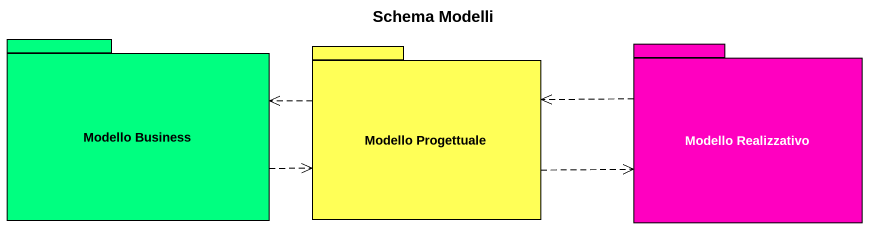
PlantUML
@startuml
title Schema Modelli
package "Modello Business" as Modello_Business #00FF80 {
}
package "Modello Progettuale" as Modello_Progettuale #FFFF57 {
}
package "Modello Realizzativo" as Modello_Realizzativo #FF00C0 {
}
Modello_Business .right.> Modello_Progettuale
Modello_Progettuale .left.> Modello_Business
Modello_Progettuale .right.> Modello_Realizzativo
Modello_Realizzativo .left.> Modello_Progettuale
@enduml
